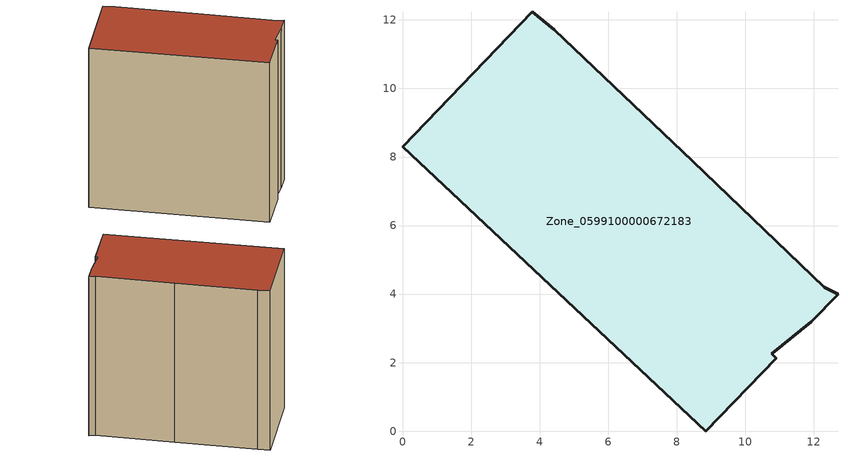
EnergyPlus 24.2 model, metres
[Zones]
Zone_0599100000672183
 floor ground (C_G): 8.84,0 0,8.29 3.79,12.24 4.43,11.71 8.47,7.87 12.31,4.2 12.71,4 11.92,3.19 10.78,2.25 10.9,2.13 z0
 wall outside (C_F): 0,8.29 8.84,0 10.9,2.13 10.78,2.25 11.92,3.19 12.71,4 12.31,4.2 8.47,7.87 4.43,11.71 3.79,12.24 0,8.29 z0:12.28
 roof outside (C_R): 11.92,3.19 12.71,4 12.31,4.2 8.47,7.87 4.43,11.71 3.79,12.24 0,8.29 8.84,0 10.9,2.13 10.78,2.25 z12.28
[BUILDING]
Pand.0599100000672183: North Axis=0; Terrain=City; Loads Convergence Tolerance Value=0.04; Temperature Convergence Tolerance Value=0.4; Solar Distribution=FullExterior; Maximum Number of Warmup Days=25; Minimum Number of Warmup Days=1
[Site:Location]
Rotterdam.The.Hague.AP_ZH_NLD Design_Conditions: Latitude=51.96; Longitude=4.45; Time Zone=1; Elevation=-4.5
[SITE:GROUNDTEMPERATURE:BUILDINGSURFACE]
18, 18, 18, 18, 18, 18, 18, 18, 18, 18, 18, 18
[MATERIAL] Thermal Absorptance=0.9; Solar Absorptance=0.7; Visible Absorptance=0.7
Name | Roughness | Thickness | Conductivity | Density | Specific Heat
G.TI.1946 | MediumSmooth | 0.15 | 1 | 540 | 1210
F.TI.1946 | Rough | 0.3 | 0.857143 | 1920 | 840
R.TI.1946 | MediumRough | 0.2 | 0.1 | 1500 | 1000
[CONSTRUCTION]
C_G: G.TI.1946
C_F: F.TI.1946
C_R: R.TI.1946
[ZONE]
Zone_0599100000672183: Type=1; Multiplier=1; Ceiling Height=Autocalculate; Volume=Autocalculate; Floor Area=autocalculate; Part of Total Floor Area=Yes
[ZONEINFILTRATION:DESIGNFLOWRATE]
Infil_Zone_0599100000672183: Zone or ZoneList or Space or SpaceList=Zone_0599100000672183; Schedule=AlwaysOn; Design Flow Rate Calculation Method=Flow/Area; Flow Rate per Floor Area=0.003; Constant Term Coefficient=1; Temperature Term Coefficient=0; Velocity Term Coefficient=0; Velocity Squared Term Coefficient=0
[HVACTEMPLATE:ZONE:IDEALLOADSAIRSYSTEM]
Zone_0599100000672183: Maximum Heating Supply Air Temperature=50; Minimum Cooling Supply Air Temperature=13; Maximum Heating Supply Air Humidity Ratio=0.0156; Minimum Cooling Supply Air Humidity Ratio=0.0077; Heating Limit=NoLimit; Cooling Limit=NoLimit; Dehumidification Control Type=ConstantSensibleHeatRatio; Cooling Sensible Heat Ratio=0.7; Dehumidification Setpoint=60; Humidification Control Type=None; Humidification Setpoint=30; Outdoor Air Method=None; Outdoor Air Flow Rate per Person=0.00944; Outdoor Air Flow Rate per Zone Floor Area=0; Outdoor Air Flow Rate per Zone=0; Demand Controlled Ventilation Type=None; Outdoor Air Economizer Type=NoEconomizer; Heat Recovery Type=None; Sensible Heat Recovery Effectiveness=0.7; Latent Heat Recovery Effectiveness=0.65
[ZONECONTROL:THERMOSTAT]
ThermostatControl_Zone_0599100000672183: Zone or ZoneList=Zone_0599100000672183; Control Type Schedule=DualSetpointControlType; Control 1=Thermostat_Zone_0599100000672183; Temperature Difference Between Cutout And Setpoint=0
[THERMOSTATSETPOINT:DUALSETPOINT]
Thermostat_Zone_0599100000672183: Heating Setpoint Temperature Schedule=HeatingSetpoint_Zone_0599100000672183; Cooling Setpoint Temperature Schedule=CoolingSetpoint_Zone_0599100000672183
[SCHEDULE:COMPACT]
HeatingSetpoint_Zone_0599100000672183: Through: 12/31, For: AllDays, Until: 24:00, 21
CoolingSetpoint_Zone_0599100000672183: Through: 12/31, For: AllDays, Until: 24:00, 24
DualSetpointControlType: Through: 12/31, For: AllDays, Until: 24:00, 4
AlwaysOn: Through: 12/31, For: AllDays, Until: 24:00, 1
